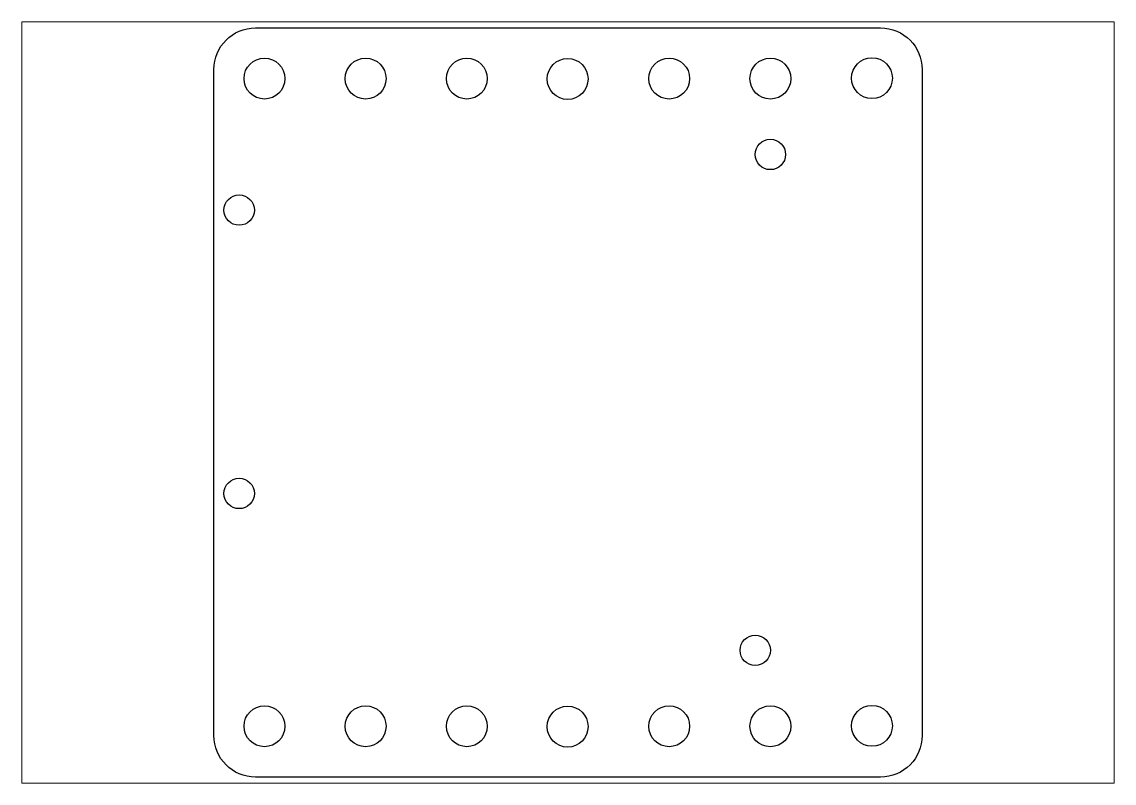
# Paper-space layout 'Layout1' of a CAD drawing. Extents: x 29 to 258, y 20 to 180.
# The model-space entities are those that its viewports show. They can reach past a viewport. Long polylines and large blocks are cut down to what shows.
import ezdxf

# ---------------------------------------------------------------- set-up
doc = ezdxf.new("R2010")
doc.units = 0
doc.layers.get('0').update_dxf_attribs({"linetype": 'CONTINUOUS'})
doc.layers.add('LAYER_1', color=7, linetype='CONTINUOUS')

msp = doc.modelspace()

# ---------------------------------------------------------------- linework, layer by layer
at = {"layer": 'LAYER_1', "color": 7}
for p, q in [((14.112195, 164.000002), (75.887806, 164.000002)), ((14.112195, 164.000002), (14.112195, 164.000002)), ((9.999999, 94.092471), (9.999999, 159.887807)), ((80.000004, 159.887807), (80.000004, 94.092471)), ((14.999998, 156.976249), (14.999998, 156.976249)), ((24.999998, 156.976249), (24.999998, 156.976249)), ((34.999998, 156.976249), (34.999998, 156.976249)), ((44.961782, 156.936114), (44.961782, 156.936114)), ((54.999997, 156.976249), (54.999997, 156.976249)), ((65, 156.976249), (65, 156.976249)), ((75.038215, 157.016384), (75.038215, 157.016384)), ((14.999998, 92.976247), (14.999998, 92.976247)), ((24.999998, 92.976247), (24.999998, 92.976247)), ((34.999998, 92.976247), (34.999998, 92.976247)), ((44.961782, 92.936113), (44.961782, 92.936113)), ((54.999997, 92.976247), (54.999997, 92.976247)), ((65, 92.976247), (65, 92.976247)), ((75.038215, 93.016382), (75.038215, 93.016382)), ((75.887806, 89.980276), (14.112195, 89.980276))]:
    msp.add_line(p, q, dxfattribs=at)
at = {"layer": 'LAYER_1', "color": 1}
for p, q in [((66.499999, 151.499998), (66.499999, 151.499998)), ((14, 145.999997), (14, 145.999997)), ((14, 117.999997), (14, 117.999997)), ((64.999999, 102.499997), (64.999999, 102.499997))]:
    msp.add_line(p, q, dxfattribs=at)
at = {"layer": 'LAYER_1', "color": 7}
for points in [[(9.999999, 159.887807), (9.999999, 162.165964), (11.834039, 164.000002), (14.112195, 164.000002)], [(75.887806, 164.000002), (78.165963, 164.000002), (80.000004, 162.165964), (80.000004, 159.887807)], [(12.98236, 159), (12.98236, 160.117686), (13.885687, 161.02375), (14.999998, 161.02375)], [(14.999998, 161.02375), (16.114309, 161.02375), (17.017636, 160.117686), (17.017636, 159)], [(22.98236, 159), (22.98236, 160.117686), (23.885687, 161.02375), (24.999998, 161.02375)], [(24.999998, 161.02375), (26.114309, 161.02375), (27.017636, 160.117686), (27.017636, 159)], [(32.98236, 159), (32.98236, 160.117686), (33.885687, 161.02375), (34.999998, 161.02375)], [(34.999998, 161.02375), (36.114309, 161.02375), (37.017636, 160.117686), (37.017636, 159)], [(42.944144, 158.959865), (42.944144, 160.077551), (43.847471, 160.983615), (44.961782, 160.983615)], [(44.961782, 160.983615), (46.076093, 160.983615), (46.97942, 160.077551), (46.97942, 158.959865)], [(52.982359, 159), (52.982359, 160.117686), (53.885686, 161.02375), (54.999997, 161.02375)], [(54.999997, 161.02375), (56.114308, 161.02375), (57.017635, 160.117686), (57.017635, 159)], [(62.982362, 159), (62.982362, 160.117686), (63.885689, 161.02375), (65, 161.02375)], [(65, 161.02375), (66.114311, 161.02375), (67.017638, 160.117686), (67.017638, 159)], [(73.020577, 159.040134), (73.020577, 160.157821), (73.923904, 161.063885), (75.038215, 161.063885)], [(75.038215, 161.063885), (76.152526, 161.063885), (77.055853, 160.157821), (77.055853, 159.040134)], [(14.999998, 156.976249), (13.885687, 156.976249), (12.98236, 157.882313), (12.98236, 159)], [(17.017636, 159), (17.017636, 157.882313), (16.114309, 156.976249), (14.999998, 156.976249)], [(24.999998, 156.976249), (23.885687, 156.976249), (22.98236, 157.882313), (22.98236, 159)], [(27.017636, 159), (27.017636, 157.882313), (26.114309, 156.976249), (24.999998, 156.976249)], [(34.999998, 156.976249), (33.885687, 156.976249), (32.98236, 157.882313), (32.98236, 159)], [(37.017636, 159), (37.017636, 157.882313), (36.114309, 156.976249), (34.999998, 156.976249)], [(44.961782, 156.936114), (43.847471, 156.936114), (42.944144, 157.842178), (42.944144, 158.959865)], [(46.97942, 158.959865), (46.97942, 157.842178), (46.076093, 156.936114), (44.961782, 156.936114)], [(54.999997, 156.976249), (53.885686, 156.976249), (52.982359, 157.882313), (52.982359, 159)], [(57.017635, 159), (57.017635, 157.882313), (56.114308, 156.976249), (54.999997, 156.976249)], [(65, 156.976249), (63.885689, 156.976249), (62.982362, 157.882313), (62.982362, 159)], [(67.017638, 159), (67.017638, 157.882313), (66.114311, 156.976249), (65, 156.976249)], [(75.038215, 157.016384), (73.923904, 157.016384), (73.020577, 157.922448), (73.020577, 159.040134)], [(77.055853, 159.040134), (77.055853, 157.922448), (76.152526, 157.016384), (75.038215, 157.016384)], [(12.98236, 94.999998), (12.98236, 96.117684), (13.885687, 97.023748), (14.999998, 97.023748)], [(14.999998, 97.023748), (16.114309, 97.023748), (17.017636, 96.117684), (17.017636, 94.999998)], [(22.98236, 94.999998), (22.98236, 96.117684), (23.885687, 97.023748), (24.999998, 97.023748)], [(24.999998, 97.023748), (26.114309, 97.023748), (27.017636, 96.117684), (27.017636, 94.999998)], [(32.98236, 94.999998), (32.98236, 96.117684), (33.885687, 97.023748), (34.999998, 97.023748)], [(34.999998, 97.023748), (36.114309, 97.023748), (37.017636, 96.117684), (37.017636, 94.999998)], [(42.944144, 94.959863), (42.944144, 96.077549), (43.847471, 96.983613), (44.961782, 96.983613)], [(44.961782, 96.983613), (46.076093, 96.983613), (46.97942, 96.077549), (46.97942, 94.959863)], [(52.982359, 94.999998), (52.982359, 96.117684), (53.885686, 97.023748), (54.999997, 97.023748)], [(54.999997, 97.023748), (56.114308, 97.023748), (57.017635, 96.117684), (57.017635, 94.999998)], [(62.982362, 94.999998), (62.982362, 96.117684), (63.885689, 97.023748), (65, 97.023748)], [(65, 97.023748), (66.114311, 97.023748), (67.017638, 96.117684), (67.017638, 94.999998)], [(73.020577, 95.040133), (73.020577, 96.157819), (73.923904, 97.063883), (75.038215, 97.063883)], [(75.038215, 97.063883), (76.152526, 97.063883), (77.055853, 96.157819), (77.055853, 95.040133)], [(14.999998, 92.976247), (13.885687, 92.976247), (12.98236, 93.882311), (12.98236, 94.999998)], [(17.017636, 94.999998), (17.017636, 93.882311), (16.114309, 92.976247), (14.999998, 92.976247)], [(24.999998, 92.976247), (23.885687, 92.976247), (22.98236, 93.882311), (22.98236, 94.999998)], [(27.017636, 94.999998), (27.017636, 93.882311), (26.114309, 92.976247), (24.999998, 92.976247)], [(34.999998, 92.976247), (33.885687, 92.976247), (32.98236, 93.882311), (32.98236, 94.999998)], [(37.017636, 94.999998), (37.017636, 93.882311), (36.114309, 92.976247), (34.999998, 92.976247)], [(54.999997, 92.976247), (53.885686, 92.976247), (52.982359, 93.882311), (52.982359, 94.999998)], [(57.017635, 94.999998), (57.017635, 93.882311), (56.114308, 92.976247), (54.999997, 92.976247)], [(65, 92.976247), (63.885689, 92.976247), (62.982362, 93.882311), (62.982362, 94.999998)], [(67.017638, 94.999998), (67.017638, 93.882311), (66.114311, 92.976247), (65, 92.976247)], [(75.038215, 93.016382), (73.923904, 93.016382), (73.020577, 93.922446), (73.020577, 95.040133)], [(77.055853, 95.040133), (77.055853, 93.922446), (76.152526, 93.016382), (75.038215, 93.016382)], [(14.112195, 89.980276), (11.834039, 89.980276), (9.999999, 91.814314), (9.999999, 94.092471)], [(44.961782, 92.936113), (43.847471, 92.936113), (42.944144, 93.842177), (42.944144, 94.959863)], [(46.97942, 94.959863), (46.97942, 93.842177), (46.076093, 92.936113), (44.961782, 92.936113)], [(80.000004, 94.092471), (80.000004, 91.814314), (78.165963, 89.980276), (75.887806, 89.980276)]]:
    msp.add_open_spline(points, degree=3, dxfattribs=at)
at = {"layer": 'LAYER_1', "color": 1}
for points in [[(63.499999, 151.499998), (63.499999, 152.328427), (64.171572, 152.999999), (64.999999, 152.999999)], [(64.999999, 152.999999), (65.828427, 152.999999), (66.499999, 152.328427), (66.499999, 151.499998)], [(64.999999, 150.000001), (64.171572, 150.000001), (63.499999, 150.671572), (63.499999, 151.499998)], [(66.499999, 151.499998), (66.499999, 150.671572), (65.828427, 150.000001), (64.999999, 150.000001)], [(11, 145.999997), (11, 146.828427), (11.671573, 147.499999), (12.5, 147.499999)], [(12.5, 147.499999), (13.328427, 147.499999), (14, 146.828427), (14, 145.999997)], [(12.5, 144.5), (11.671573, 144.5), (11, 145.171572), (11, 145.999997)], [(14, 145.999997), (14, 145.171572), (13.328427, 144.5), (12.5, 144.5)], [(11, 117.999997), (11, 118.828426), (11.671573, 119.499998), (12.5, 119.499998)], [(12.5, 119.499998), (13.328427, 119.499998), (14, 118.828426), (14, 117.999997)], [(12.5, 116.5), (11.671573, 116.5), (11, 117.171572), (11, 117.999997)], [(14, 117.999997), (14, 117.171572), (13.328427, 116.5), (12.5, 116.5)], [(61.999999, 102.499997), (61.999999, 103.328426), (62.671573, 103.999998), (63.499999, 103.999998)], [(63.499999, 103.999998), (64.328427, 103.999998), (64.999999, 103.328426), (64.999999, 102.499997)], [(63.499999, 101), (62.671573, 101), (61.999999, 101.671572), (61.999999, 102.499997)], [(64.999999, 102.499997), (64.999999, 101.671572), (64.328427, 101), (63.499999, 101)]]:
    msp.add_open_spline(points, degree=3, dxfattribs=at)

psp = doc.layouts.get("Layout1")

# ---------------------------------------------------------------- viewports
at = {"layer": '0', "linetype": 'Continuous'}
psp.add_viewport(center=(143.44, 99.96), size=(229.5, 159.9353), view_center_point=(45.000002, 126.990139), view_height=75.22985776, dxfattribs=at)

doc.saveas('drawing.dxf')
